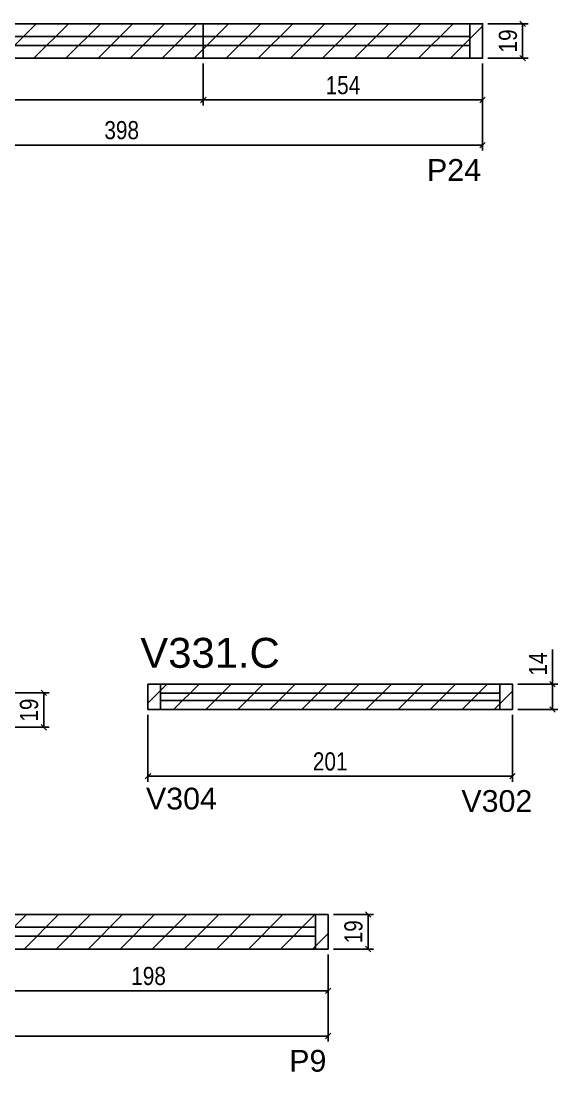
# Model space of a CAD drawing. Header units: millimetres. Extents: x 3391 to 4757, y -286 to 2446.
# Drawn here: x 4461 to 4757, y -286 to 294 of the extents above; entities that cross this region are included whole.
import ezdxf

# ---------------------------------------------------------------- set-up
doc = ezdxf.new("R2010")
doc.units = ezdxf.units.MM
for name, color, linetype in [('5', 5, 'Continuous'), ('COTA', 241, 'Continuous'), ('NOMENCLATURA', 7, 'Continuous'), ('Painéis', 200, 'Continuous'), ('SARR_2.2x7', 40, 'Continuous'), ('SARR_EDITAR', 141, 'Continuous')]:
    doc.layers.add(name, color=color, linetype=linetype)
doc.layers.add('REAPROVEITAMENTO', color=251, linetype='Continuous', lineweight=9)
doc.styles.add('COTA TECNICA', font='techl___.ttf', dxfattribs={"height": 10})
doc.styles.add('COTA TECNICA-50', font='techl___.ttf', dxfattribs={"height": 10})
doc.styles.get("Standard").update_dxf_attribs({"font": 'arial.ttf'})
doc.dimstyles.new('COTA PAINEL-50', dxfattribs={"dimtxt": 10, "dimasz": 3, "dimexe": 3, "dimexo": 3, "dimgap": 3, "dimtad": 1, "dimdec": 1, "dimzin": 12, "dimdsep": 46, "dimtxsty": 'COTA TECNICA-50', "dimblk1": 'OBLIQUE', "dimblk2": 'OBLIQUE', "dimsah": 1, "dimcen": 0.9, "dimclrd": 4, "dimclre": 4, "dimclrt": 240, "dimadec": 1, "dimazin": 3, "dimtfac": 1, "dimtdec": 1, "dimtmove": 0, "dimatfit": 3, "dimfxl": 1, "dimtolj": 1, "dimtzin": 12, "dimarcsym": 0})
doc.dimstyles.new('PAINEL', dxfattribs={"dimtxt": 10, "dimasz": 3, "dimexe": 3, "dimexo": 3, "dimgap": 3, "dimtad": 1, "dimdec": 1, "dimzin": 12, "dimdsep": 46, "dimtxsty": 'COTA TECNICA', "dimblk1": 'OBLIQUE', "dimblk2": 'OBLIQUE', "dimsah": 1, "dimcen": 0.9, "dimclrd": 4, "dimclre": 4, "dimclrt": 240, "dimadec": 1, "dimazin": 3, "dimtfac": 1, "dimtdec": 1, "dimtmove": 0, "dimatfit": 3, "dimfxl": 1, "dimtolj": 1, "dimtzin": 12, "dimarcsym": 0})

# ---------------------------------------------------------------- blocks, each defined once
blk = doc.blocks.new('_Oblique')
at = {"color": 0, "linetype": 'ByBlock', "lineweight": -2}
blk.add_line((-0.5, -0.5), (0.5, 0.5), dxfattribs=at)
blk = doc.blocks.new('*D23')
at = {"layer": 'COTA', "color": 4, "linetype": 'ByBlock', "lineweight": -2, "transparency": 16777216}
for p, q in [((4317.11, 270.06), (4317.11, 222.06)), ((4715.11, 270.06), (4715.11, 222.06)), ((4317.11, 225.06), (4715.11, 225.06))]:
    blk.add_line(p, q, dxfattribs=at)
at = {"layer": 'Defpoints', "color": 0, "linetype": 'ByBlock', "transparency": 16777216}
for p in [(4317.11, 273.06), (4715.11, 273.06), (4715.11, 225.06)]:
    blk.add_point(p, dxfattribs=at)
at = {"layer": 'COTA', "color": 4, "linetype": 'ByBlock', "lineweight": -2, "transparency": 16777216, "xscale": 3, "yscale": 3, "zscale": 3, "rotation": 180}
blk.add_blockref('_Oblique', (4317.11, 225.06), dxfattribs=at)
at = {"layer": 'COTA', "color": 4, "linetype": 'ByBlock', "lineweight": -2, "transparency": 16777216, "xscale": 3, "yscale": 3, "zscale": 3}
blk.add_blockref('_Oblique', (4715.11, 225.06), dxfattribs=at)
at = {"layer": 'COTA', "color": 240, "linetype": 'ByBlock', "transparency": 16777216, "insert": (4516.11, 233.31), "char_height": 10, "attachment_point": 5, "style": 'COTA TECNICA-50'}
blk.add_mtext('\\A1;398', dxfattribs=at)
blk = doc.blocks.new('*D24')
at = {"layer": 'COTA', "color": 4, "lineweight": -2, "transparency": 16777216}
for p, q in [((4718.11, 292.06), (4740.23, 292.06)), ((4737.23, 273.06), (4737.23, 292.06)), ((4718.11, 273.06), (4740.23, 273.06))]:
    blk.add_line(p, q, dxfattribs=at)
at = {"layer": 'Defpoints', "color": 0, "transparency": 16777216}
for p in [(4715.11, 292.06), (4737.23, 292.06), (4715.11, 273.06)]:
    blk.add_point(p, dxfattribs=at)
at = {"layer": 'COTA', "color": 4, "lineweight": -2, "transparency": 16777216, "xscale": 3, "yscale": 3, "zscale": 3}
for p, rotation in [((4737.23, 292.06), 90), ((4737.23, 273.06), 270)]:
    blk.add_blockref('_Oblique', p, dxfattribs=dict(at, rotation=rotation))
at = {"layer": 'COTA', "color": 240, "transparency": 16777216, "insert": (4729.15, 282.56), "char_height": 10, "attachment_point": 5, "rotation": 90, "style": 'COTA TECNICA'}
blk.add_mtext('\\A1;19', dxfattribs=at)
blk = doc.blocks.new('*D25')
at = {"layer": 'Defpoints', "color": 0, "transparency": 16777216}
for p in [(4317.11, 273.06), (4561.11, 273.06), (4561.11, 250.02)]:
    blk.add_point(p, dxfattribs=at)
at = {"layer": 'Painéis', "color": 4, "lineweight": -2, "transparency": 16777216}
for p, q in [((4317.11, 270.06), (4317.11, 247.02)), ((4561.11, 270.06), (4561.11, 247.02)), ((4317.11, 250.02), (4561.11, 250.02))]:
    blk.add_line(p, q, dxfattribs=at)
at = {"layer": 'Painéis', "color": 4, "lineweight": -2, "transparency": 16777216, "xscale": 3, "yscale": 3, "zscale": 3, "rotation": 180}
blk.add_blockref('_Oblique', (4317.11, 250.02), dxfattribs=at)
at = {"layer": 'Painéis', "color": 4, "lineweight": -2, "transparency": 16777216, "xscale": 3, "yscale": 3, "zscale": 3}
blk.add_blockref('_Oblique', (4561.11, 250.02), dxfattribs=at)
at = {"layer": 'Painéis', "color": 240, "transparency": 16777216, "insert": (4439.11, 258.09), "char_height": 10, "attachment_point": 5, "style": 'COTA TECNICA'}
blk.add_mtext('\\A1;244', dxfattribs=at)
blk = doc.blocks.new('*D164')
at = {"layer": 'Defpoints', "color": 0, "transparency": 16777216}
for p in [(4561.11, 273.06), (4715.11, 273.06), (4715.11, 250.02)]:
    blk.add_point(p, dxfattribs=at)
at = {"layer": 'Painéis', "color": 4, "lineweight": -2, "transparency": 16777216}
for p, q in [((4561.11, 270.06), (4561.11, 247.02)), ((4715.11, 270.06), (4715.11, 247.02)), ((4561.11, 250.02), (4715.11, 250.02))]:
    blk.add_line(p, q, dxfattribs=at)
at = {"layer": 'Painéis', "color": 4, "lineweight": -2, "transparency": 16777216, "xscale": 3, "yscale": 3, "zscale": 3, "rotation": 180}
blk.add_blockref('_Oblique', (4561.11, 250.02), dxfattribs=at)
at = {"layer": 'Painéis', "color": 4, "lineweight": -2, "transparency": 16777216, "xscale": 3, "yscale": 3, "zscale": 3}
blk.add_blockref('_Oblique', (4715.11, 250.02), dxfattribs=at)
at = {"layer": 'Painéis', "color": 240, "transparency": 16777216, "insert": (4638.11, 258.13), "char_height": 10, "attachment_point": 5, "style": 'COTA TECNICA'}
blk.add_mtext('\\A1;154', dxfattribs=at)
blk = doc.blocks.new('*D127')
at = {"layer": 'COTA', "color": 4, "lineweight": -2, "transparency": 16777216}
for p, q in [((4454.02, -76.96), (4476.14, -76.96)), ((4473.14, -95.96), (4473.14, -76.96)), ((4454.02, -95.96), (4476.14, -95.96))]:
    blk.add_line(p, q, dxfattribs=at)
at = {"layer": 'Defpoints', "color": 0, "transparency": 16777216}
for p in [(4451.02, -76.96), (4473.14, -76.96), (4451.02, -95.96)]:
    blk.add_point(p, dxfattribs=at)
at = {"layer": 'COTA', "color": 4, "lineweight": -2, "transparency": 16777216, "xscale": 3, "yscale": 3, "zscale": 3}
for p, rotation in [((4473.14, -76.96), 90), ((4473.14, -95.96), 270)]:
    blk.add_blockref('_Oblique', p, dxfattribs=dict(at, rotation=rotation))
at = {"layer": 'COTA', "color": 240, "transparency": 16777216, "insert": (4465.05, -86.46), "char_height": 10, "attachment_point": 5, "rotation": 90, "style": 'COTA TECNICA'}
blk.add_mtext('\\A1;19', dxfattribs=at)
blk = doc.blocks.new('*D128')
at = {"layer": 'COTA', "color": 4, "linetype": 'ByBlock', "lineweight": -2, "transparency": 16777216}
for p, q in [((4530.59, -89.11), (4530.59, -125.95)), ((4731.59, -89.11), (4731.59, -125.95)), ((4530.59, -122.95), (4731.59, -122.95))]:
    blk.add_line(p, q, dxfattribs=at)
at = {"layer": 'Defpoints', "color": 0, "linetype": 'ByBlock', "transparency": 16777216}
for p in [(4530.59, -86.11), (4731.59, -86.11), (4731.59, -122.95)]:
    blk.add_point(p, dxfattribs=at)
at = {"layer": 'COTA', "color": 4, "linetype": 'ByBlock', "lineweight": -2, "transparency": 16777216, "xscale": 3, "yscale": 3, "zscale": 3, "rotation": 180}
blk.add_blockref('_Oblique', (4530.59, -122.95), dxfattribs=at)
at = {"layer": 'COTA', "color": 4, "linetype": 'ByBlock', "lineweight": -2, "transparency": 16777216, "xscale": 3, "yscale": 3, "zscale": 3}
blk.add_blockref('_Oblique', (4731.59, -122.95), dxfattribs=at)
at = {"layer": 'COTA', "color": 240, "linetype": 'ByBlock', "transparency": 16777216, "insert": (4631.09, -114.85), "char_height": 10, "attachment_point": 5, "style": 'COTA TECNICA-50'}
blk.add_mtext('\\A1;201', dxfattribs=at)
blk = doc.blocks.new('*D129')
at = {"layer": 'COTA', "color": 4, "lineweight": -2, "transparency": 16777216}
for p, q in [((4753.71, -72.11), (4753.71, -53)), ((4734.59, -72.11), (4756.71, -72.11)), ((4753.71, -86.11), (4753.71, -72.11)), ((4734.59, -86.11), (4756.71, -86.11))]:
    blk.add_line(p, q, dxfattribs=at)
at = {"layer": 'Defpoints', "color": 0, "transparency": 16777216}
for p in [(4731.59, -72.11), (4753.71, -72.11), (4731.59, -86.11)]:
    blk.add_point(p, dxfattribs=at)
at = {"layer": 'COTA', "color": 4, "lineweight": -2, "transparency": 16777216, "xscale": 3, "yscale": 3, "zscale": 3}
for p, rotation in [((4753.71, -72.11), 90), ((4753.71, -86.11), 270)]:
    blk.add_blockref('_Oblique', p, dxfattribs=dict(at, rotation=rotation))
at = {"layer": 'COTA', "color": 240, "transparency": 16777216, "insert": (4745.64, -61.05), "char_height": 10, "attachment_point": 5, "rotation": 90, "style": 'COTA TECNICA'}
blk.add_mtext('\\A1;14', dxfattribs=at)
blk = doc.blocks.new('*D154')
at = {"layer": 'COTA', "color": 4, "linetype": 'ByBlock', "lineweight": -2, "transparency": 16777216}
for p, q in [((4187.93, -221.24), (4187.93, -269.23)), ((4629.93, -221.24), (4629.93, -269.23)), ((4187.93, -266.23), (4629.93, -266.23))]:
    blk.add_line(p, q, dxfattribs=at)
at = {"layer": 'Defpoints', "color": 0, "linetype": 'ByBlock', "transparency": 16777216}
for p in [(4187.93, -218.24), (4629.93, -218.24), (4629.93, -266.23)]:
    blk.add_point(p, dxfattribs=at)
at = {"layer": 'COTA', "color": 4, "linetype": 'ByBlock', "lineweight": -2, "transparency": 16777216, "xscale": 3, "yscale": 3, "zscale": 3, "rotation": 180}
blk.add_blockref('_Oblique', (4187.93, -266.23), dxfattribs=at)
at = {"layer": 'COTA', "color": 4, "linetype": 'ByBlock', "lineweight": -2, "transparency": 16777216, "xscale": 3, "yscale": 3, "zscale": 3}
blk.add_blockref('_Oblique', (4629.93, -266.23), dxfattribs=at)
at = {"layer": 'COTA', "color": 240, "linetype": 'ByBlock', "transparency": 16777216, "insert": (4408.93, -258.16), "char_height": 10, "attachment_point": 5, "style": 'COTA TECNICA-50'}
blk.add_mtext('\\A1;442', dxfattribs=at)
blk = doc.blocks.new('*D155')
at = {"layer": 'COTA', "color": 4, "lineweight": -2, "transparency": 16777216}
for p, q in [((4632.93, -199.24), (4655.05, -199.24)), ((4652.05, -218.24), (4652.05, -199.24)), ((4632.93, -218.24), (4655.05, -218.24))]:
    blk.add_line(p, q, dxfattribs=at)
at = {"layer": 'Defpoints', "color": 0, "transparency": 16777216}
for p in [(4629.93, -199.24), (4652.05, -199.24), (4629.93, -218.24)]:
    blk.add_point(p, dxfattribs=at)
at = {"layer": 'COTA', "color": 4, "lineweight": -2, "transparency": 16777216, "xscale": 3, "yscale": 3, "zscale": 3}
for p, rotation in [((4652.05, -199.24), 90), ((4652.05, -218.24), 270)]:
    blk.add_blockref('_Oblique', p, dxfattribs=dict(at, rotation=rotation))
at = {"layer": 'COTA', "color": 240, "transparency": 16777216, "insert": (4643.96, -208.74), "char_height": 10, "attachment_point": 5, "rotation": 90, "style": 'COTA TECNICA'}
blk.add_mtext('\\A1;19', dxfattribs=at)
blk = doc.blocks.new('*D220')
at = {"layer": 'Defpoints', "color": 0, "transparency": 16777216}
for p in [(4431.93, -218.24), (4629.93, -218.24), (4629.93, -241.27)]:
    blk.add_point(p, dxfattribs=at)
at = {"layer": 'Painéis', "color": 4, "lineweight": -2, "transparency": 16777216}
for p, q in [((4431.93, -221.24), (4431.93, -244.27)), ((4629.93, -221.24), (4629.93, -244.27)), ((4431.93, -241.27), (4629.93, -241.27))]:
    blk.add_line(p, q, dxfattribs=at)
at = {"layer": 'Painéis', "color": 4, "lineweight": -2, "transparency": 16777216, "xscale": 3, "yscale": 3, "zscale": 3, "rotation": 180}
blk.add_blockref('_Oblique', (4431.93, -241.27), dxfattribs=at)
at = {"layer": 'Painéis', "color": 4, "lineweight": -2, "transparency": 16777216, "xscale": 3, "yscale": 3, "zscale": 3}
blk.add_blockref('_Oblique', (4629.93, -241.27), dxfattribs=at)
at = {"layer": 'Painéis', "color": 240, "transparency": 16777216, "insert": (4530.93, -233.17), "char_height": 10, "attachment_point": 5, "style": 'COTA TECNICA'}
blk.add_mtext('\\A1;198', dxfattribs=at)

msp = doc.modelspace()

# ---------------------------------------------------------------- hatches: boundary and pattern name
at = {"layer": 'REAPROVEITAMENTO'}
h = msp.add_hatch(dxfattribs=at)
h.set_pattern_fill('ANSI31', color=256, scale=100, style=0)
h.set_pattern_definition([(45, (5367.394, 3470.845), (-8.838835, 8.838835), [])])
h.paths.add_polyline_path([(4715.11, 273.06), (4715.11, 292.06), (4317.11, 292.06), (4317.11, 273.06)])
h = msp.add_hatch(dxfattribs=at)
h.set_pattern_fill('ANSI31', color=256, scale=100, style=0)
h.set_pattern_definition([(45, (5580.87, 3106.675), (-8.838835, 8.838835), [])])
h.paths.add_polyline_path([(4731.59, -86.11), (4731.59, -72.11), (4530.59, -72.11), (4530.59, -86.11)])
h = msp.add_hatch(dxfattribs=at)
h.set_pattern_fill('ANSI31', color=256, scale=100, style=0)
h.set_pattern_definition([(45, (5238.207, 2979.553), (-8.838835, 8.838835), [])])
h.paths.add_polyline_path([(4629.93, -218.24), (4629.93, -199.24), (4187.93, -199.24), (4187.93, -218.24)])

# ---------------------------------------------------------------- linework, layer by layer
at = {"layer": 'Painéis'}
msp.add_line((4561.11, 273.06), (4561.11, 292.06), dxfattribs=at)
for points in [[(4317.11, 292.06), (4317.11, 273.06), (4715.11, 273.06), (4715.11, 292.06), (4317.11, 292.06)], [(4530.59, -72.11), (4530.59, -86.11), (4731.59, -86.11), (4731.59, -72.11), (4530.59, -72.11)], [(4187.93, -199.24), (4187.93, -218.24), (4629.93, -218.24), (4629.93, -199.24), (4187.93, -199.24)]]:
    msp.add_lwpolyline(points, dxfattribs=at)
at = {"layer": 'SARR_2.2x7', "linetype": 'Continuous'}
for p, q in [((4708.11, 292.06), (4708.11, 273.06)), ((4561.11, 285.06), (4324.11, 285.06)), ((4708.11, 285.06), (4561.11, 285.06)), ((4324.11, 280.06), (4561.11, 280.06)), ((4561.11, 280.06), (4708.11, 280.06)), ((4537.59, -72.11), (4537.59, -86.11)), ((4724.59, -72.11), (4724.59, -86.11)), ((4622.93, -199.24), (4622.93, -218.24)), ((4622.93, -206.24), (4431.93, -206.24)), ((4431.93, -211.24), (4622.93, -211.24))]:
    msp.add_line(p, q, dxfattribs=at)
at = {"layer": 'SARR_EDITAR', "linetype": 'Continuous'}
for p, q in [((4724.59, -77.11), (4537.59, -77.11)), ((4537.59, -81.11), (4724.59, -81.11))]:
    msp.add_line(p, q, dxfattribs=at)

# ---------------------------------------------------------------- texts
at = {"layer": '5', "linetype": 'Continuous'}
for s, p in [('P24', (4684.48, 205.41)), ('V304', (4529.48, -141.27)), ('V302', (4703.43, -142.6)), ('P9', (4608.49, -285.88))]:
    msp.add_text(s, height=12, rotation=359.99996, dxfattribs=at).set_placement(p)
at = {"layer": 'NOMENCLATURA', "linetype": 'Continuous'}
msp.add_text('V331.C', height=16.5, dxfattribs=at).set_placement((4526.4, -63.14))

# ---------------------------------------------------------------- dimensions: what is measured, and where the dimension line sits
at = {"layer": 'COTA'}
for base, p1, p2, picture, middle in [((4737.23, 292.06), (4715.11, 273.06), (4715.11, 292.06), '*D24', (4729.15, 282.56)), ((4753.71, -72.11), (4731.59, -86.11), (4731.59, -72.11), '*D129', (4745.64, -61.05)), ((4473.14, -76.96), (4451.02, -95.96), (4451.02, -76.96), '*D127', (4465.05, -86.46)), ((4652.05, -199.24), (4629.93, -218.24), (4629.93, -199.24), '*D155', (4643.96, -208.74))]:
    dim = msp.add_linear_dim(base=base, p1=p1, p2=p2, angle=90, dimstyle='PAINEL', dxfattribs=at)
    dim.commit()
    dim.dimension.update_dxf_attribs({"geometry": picture, "text_midpoint": middle})
at = {"layer": 'COTA', "color": 1, "linetype": 'ByBlock'}
for base, p1, p2, picture, middle in [((4715.11, 225.06), (4317.11, 273.06), (4715.11, 273.06), '*D23', (4516.11, 233.31)), ((4731.59, -122.95), (4530.59, -86.11), (4731.59, -86.11), '*D128', (4631.09, -114.85)), ((4629.93, -266.23), (4187.93, -218.24), (4629.93, -218.24), '*D154', (4408.93, -258.16))]:
    dim = msp.add_linear_dim(base=base, p1=p1, p2=p2, dimstyle='COTA PAINEL-50', override={"dimarcsym": 1}, dxfattribs=at)
    dim.commit()
    dim.dimension.update_dxf_attribs({"geometry": picture, "text_midpoint": middle})
at = {"layer": 'Painéis'}
for base, p1, p2, picture, middle in [((4561.11, 250.02), (4317.11, 273.06), (4561.11, 273.06), '*D25', (4439.11, 258.09)), ((4715.11, 250.02), (4561.11, 273.06), (4715.11, 273.06), '*D164', (4638.11, 258.13)), ((4629.93, -241.27), (4431.93, -218.24), (4629.93, -218.24), '*D220', (4530.93, -233.17))]:
    dim = msp.add_linear_dim(base=base, p1=p1, p2=p2, dimstyle='PAINEL', dxfattribs=at)
    dim.commit()
    dim.dimension.update_dxf_attribs({"geometry": picture, "text_midpoint": middle})

doc.saveas('drawing.dxf')
